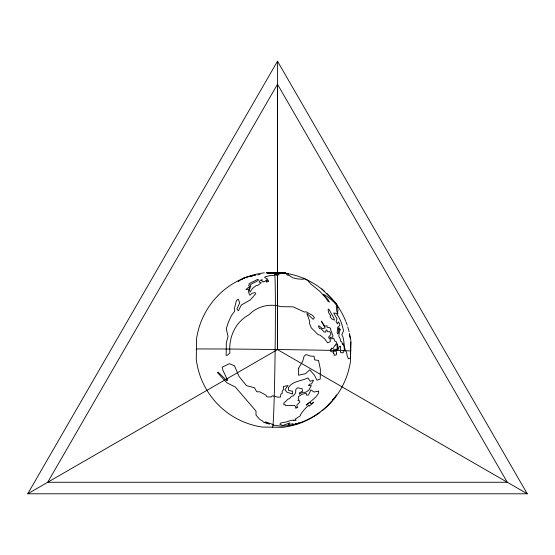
<?xml version="1.0" encoding="UTF-8"?>
<svg xmlns="http://www.w3.org/2000/svg" width="555" height="555" viewBox="0 0 555 555"><rect width="100%" height="100%" fill="white"/><g stroke="black" fill="none" stroke-linecap="round" stroke-linejoin="round"><path stroke-width="0.83" d="M277.5 61.21L277.493 349.594L27.75 493.79L277.5 61.21L527.25 493.79L27.75 493.79M350.725 341.748L350.482 361.208A77.79 77.776 70.9 0 1 322.073 410.846M350.961 341.665L350.496 358.398L349.796 358.19L348.512 358.87L347.305 356.372L346.577 352.494C342.976 347.326 345.057 340.132 341.845 334.596L343.545 330.877C342.227 324.654 340.201 318.202 336.101 313.256L333.708 313.055L337.017 318.771L336.066 321.629L337.606 323.912L338.196 321.872L339.667 323.683L339.75 325.473L337.711 327.311L337.156 332.729L337.711 333.93L338.314 333.132L338.89 327.727L339.167 329.427L339.736 328.99L340.513 329.975L339.674 330.038L338.786 336.177L340.208 338.862L340.493 341.054L341.637 341.804L342.706 344.44L343.046 343.663L344.038 346.604L344.35 349.123L343.635 352.141L343.052 352.258L342.928 352.911L340.569 352.501L340.645 346.244L339.23 346.584L338.425 349.234L337.926 349.303L337.738 345.154L336.184 341.596L334.942 341.367L333.638 338.175L331.113 338.966L329.906 337.218L332.591 337.28L332.958 335.768L330.655 329.809L330.731 328.484L329.628 327.714L327.096 327.242L327.068 325.834L324.717 326.146L321.338 321.116L325.14 327.95L322.42 328.657L318.917 325.757L318.334 326.201L319.645 328.65L321.373 328.928L324.009 331.897L325.743 332.119L326.021 330.031L326.881 330.072L327.679 331.772L329.857 331.647L331.002 334.332L328.657 336.996L328.976 338.168L330.107 339.147L330.343 341.589L327.589 342.858L324.557 338.689L320.02 335.067L318.077 334.679L311.265 327.832L309.579 323.648L309.697 321.262L306.811 313.353L313.124 319.319L314.449 317.751L312.645 315.427L306.117 311.778L304.39 312.056L293.179 306.832L281.066 306.665A31.482 31.031 -6.8 0 0 248.89 314.851C235.14 322.101 228.48 337.759 229.93 352.834L227.321 355.262L226.162 355.401L226.322 342.622L228.05 336.503L226.26 328.858L228.355 322.358L231.393 315.594L234.758 311.091L234.3 309.017L236.444 300.526L238.373 299.138L239.656 302.961L236.895 309.135L238.407 310.772L241.279 305.035L250.152 300.061L255.793 293.657L254.863 292.575L251.991 293.269L249.889 295.225L248.897 293.241L248.453 290.362L249.417 289.356L249.993 292.096L252.601 288.378L256.368 285.423L257.839 285.388L261.197 282.793L259.06 282.03L260.233 280.351L262.224 279.762L261.724 280.31L261.946 281.239L262.917 281.232L262.931 282.023L266.06 280.913L266.927 281.364L266.233 282.023L268.703 281.447L268.384 280.511L265.97 280.317L267.787 279.165L264.617 277.445L265.352 276.716L270.486 275.523L274.697 275.329L275.079 274.51L276.466 274.531L276.147 275.342L279.186 274.739L276.182 273.962L275.419 273.046L276.57 272.803L280.99 272.859L283.445 273.553L284.313 272.9L279.505 272.907M336.635 394.82C327.499 408.327 313.596 418.199 298.229 423.451M277.5 84.263L47.716 482.267L507.284 482.267L277.5 84.263L277.507 349.594L527.25 493.79M335.796 396.173L334.498 398.337L332.487 399.815M244.512 278.194L245.046 277.646M297.529 423.666L299.041 422.501M241.383 279.519L244.45 277.791L246.975 277.153M239.351 280.643L238.102 281.35L244.547 277.757L255.446 274.982M249.015 276.626L255.869 274.892M274.26 273.025L274.69 272.88A77.79 1.63 -89.3 0 1 275.259 339.355L275.002 359.661A77.79 1.63 -89.3 0 1 272.748 427.121L272.318 427.267M196.186 349.164L196.616 349.012A77.79 0.59 0.7 0 1 264.978 349.379L285.277 349.636A77.79 0.59 0.7 0 1 350.822 350.982L350.399 351.128M295.718 424.096L294.407 424.429L295.281 424.214M257.874 275.002L260.17 274.253M252.796 275.655L249.903 276.39M295.683 424.096L297.029 423.756M282.759 272.935L285.742 273.157L287.178 275.072L289.856 275.53L289.994 276.099L293.054 277.868L297.376 278.874L303.238 279.332L303.425 278.138L307.637 280.33L310.911 284.07L319.999 291.486L325.861 298L327.97 301.275L329.413 302.087C328.199 298.701 324.828 297.216 323.197 294.136C328.248 296.842 333.243 300.838 336.719 305.423L336.281 306.069L336.795 311.119L337.78 314.005L337.523 311.154L338.106 310.765L337.197 305.347L336.094 303.37L332.133 299.311L335.942 303.425L338.064 307.435M279.56 272.949L284.666 272.977L288.531 274.003L284.666 272.977L266.532 272.81M267.725 272.824L270.424 272.845M266.865 272.859L284.625 273.081A77.79 77.776 70.9 0 1 303.398 278.263M250.312 276.307L251.554 276.772M245.692 277.479L246.427 277.84M321.838 288.891L336.018 303.432M350.975 340.846L349.352 334.658M264.326 272.824A77.79 77.776 70.9 0 0 196.525 338.938L196.276 359.245A77.79 77.776 70.9 0 0 262.383 427.066L282.682 427.322A77.79 77.776 70.9 0 0 320.068 412.386M304.175 278.589A77.79 77.776 70.9 0 1 324.231 291.111M326.756 293.38A77.79 77.776 70.9 0 1 332.639 299.547M336.302 304.182A77.79 77.776 70.9 0 1 345.73 321.22M346.036 322.004A77.79 77.776 70.9 0 1 347.187 325.181M347.714 326.798A77.79 77.776 70.9 0 1 349.088 331.724M349.47 333.388A77.79 77.776 70.9 0 1 350.399 338.397M318.667 391.143L318.653 392.982C315.774 398.428 310.46 401.147 306.18 405.143L310.002 402.292L310.522 402.562L310.578 403.686L312.111 403.277L313.499 402.098L313.741 402.444L309.177 406.191L308.857 405.185C305.486 408.105 302.565 411.234 300.276 415.071L300.505 415.702L294.955 419.205L295.975 419.892L295.933 420.461L293.248 420.475L293.512 420.045L290.834 420.44L286.567 421.904L280.49 423.09L279.838 424.353L282.835 425.477L289.918 422.841L287.983 424.755L293.026 423.645L292.492 424.908L297.875 423.548L290.327 425.463L281.101 426.171L272.838 425.033L272.977 424.526L265.894 422.015L264.888 422.195L269.473 424.02L263.625 422.293L262.446 420.863L259.705 419.42L256.022 415.105L255.987 411.088L235.424 387.119L226.711 382.693L217.421 372.53L218.205 372.218L226.828 380.695L227.654 380.376L222.944 370.331L222.153 367.209L229.472 363.698L234.474 365.731L239.011 376.394L246.455 385.649L254.454 387.709L256.743 391.768L259.851 391.837L266.192 395.313L266.65 396.582L267.968 396.957L271.27 396.998L272.255 395.743L277.327 397.075L280.448 397.116L280.844 394.064L282.162 393.627L282.231 391.185L283.57 389.319L283.445 386.509L288.038 385.545L284.868 389.728L287.081 392.267L292.547 394.036L292.312 390.963L291.437 391.15L288.433 390.214L288.468 387.626C292.651 380.765 301.504 381.188 307.921 377.913L310.231 381.306L313.547 380.182L311.563 383.914L309.364 384.254L308.538 385.545L311.334 385.607L308.767 390.297L305.423 392.392L302.537 392.239L299.457 394.196L299.388 392.905L302.524 391.046L302.1 388.68L297.536 387.772L295.753 389.631L295.662 392.288L294.76 394.334L293.248 395.902L291.403 396.374L289.53 398.698L288.177 398.996L283.945 402.992L283.799 404.762L284.993 404.567L285.652 405.643L294.49 405.393L296.086 407.259L295.6 408.126L297.626 407.613L296.752 405.275L299.797 402.028L299.492 400.682L297.945 400.675L298.798 399.343L298.396 396.575L302.725 393.988L306.27 393.44L306.589 395.174L308.497 395.014L310.904 389.922L314.081 392.024L318.667 391.143M298.639 368.152L298.569 375.222L305.507 373.688L309.794 369.769L314.595 375.478L316.96 380.196L320.228 379.072L320.374 369.214L318.542 360.445L314.553 359.876L314.054 356.213L310.904 356.178L305.944 354.562L304.105 356.22L302.642 361.409L298.639 368.152M331.37 348.2L331.349 349.594L330.398 349.386L330.53 351.287L332.507 352.057L333.77 350.711L333.791 349.324L335.83 349.324L336.288 350.136L336.698 349.019L337.308 350.441L336.982 344.766L336.365 343.892L335.747 343.996L335.484 345.515L334.887 345.418L332.896 348.686L331.37 348.2M336.517 353.348L336.226 354.957L334.061 355.311L334.304 353.785L333.472 353.604L333.354 352.224L334.179 350.954L336.274 351.37L336.517 353.348M330.392 315.49L330.232 316.919L331.772 318.91L334.464 320.166L333.791 317.994L328.803 309.052L328.081 309.607L328.65 312.701L330.392 315.49M249.875 288.447L249.396 289.002L245.927 289.641L248.05 287.684L249.896 286.99L248.557 285.485L249.292 284.972L249.008 283.702L257.673 279.387L258.651 279.88C256.348 282.328 252.782 282.564 250.354 284.923L250.839 286.678L249.556 287.733L249.875 288.447M268.238 272.72L266.629 272.741L275.828 272.859L268.238 272.72"/></g></svg>
